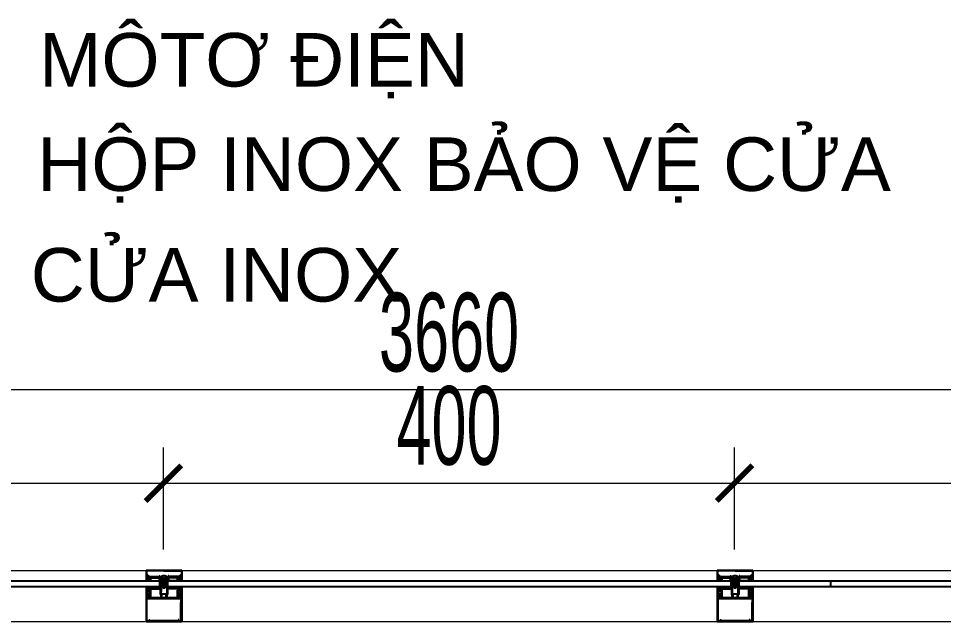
# Model space of a CAD drawing. Header units: millimetres. Extents: x 1336014 to 2939047, y -333549 to -60566.
# Drawn here: x 1482022 to 1482669, y -217145 to -216723 of the extents above; entities that cross this region are included whole.
import ezdxf

# ---------------------------------------------------------------- set-up
doc = ezdxf.new("R2010")
doc.units = ezdxf.units.MM
doc.header["$MEASUREMENT"] = 0
for name, color, linetype, lineweight in [('08.Dim', 156, 'Continuous', 15), ('DIM', 252, 'Continuous', 20), ('Door-Windows', 142, 'Continuous', 25), ('fur', 33, 'Continuous', 5)]:
    doc.layers.add(name, color=color, linetype=linetype, lineweight=lineweight)
doc.layers.add('Alu', color=6, linetype='Continuous')
doc.styles.add('KhungTen', font='')
doc.styles.add('TT5_Text Dim', font='hoatbif.shx', dxfattribs={"width": 0.6})
doc.styles.get('KhungTen').set_extended_font_data('.VnArialH')
doc.dimstyles.new('TT5_Dim 1-25', dxfattribs={"dimscale": 25, "dimtxt": 2.2, "dimasz": 1, "dimexe": 1, "dimexo": 0, "dimgap": 0.5, "dimtad": 1, "dimdec": 0, "dimzin": 0, "dimdsep": 46, "dimtxsty": 'TT5_Text Dim', "dimblk": 'ARCHTICK', "dimcen": 0, "dimdle": 1, "dimclrd": 256, "dimclre": 256, "dimclrt": 1, "dimadec": 0, "dimazin": 0, "dimtfac": 0.015, "dimtdec": 0, "dimtix": 1, "dimtmove": 2, "dimatfit": 3, "dimldrblk": 'DOT', "dimfxl": 1, "dimtolj": 1, "dimtzin": 0, "dimlwd": -1, "dimlwe": -1, "dimarcsym": 1})

# ---------------------------------------------------------------- blocks, each defined once
blk = doc.blocks.new('_ARCHTICK')
at = {"const_width": 0.15}
blk.add_lwpolyline([(-0.5, -0.5), (0.5, 0.5)], dxfattribs=at)
blk = doc.blocks.new('*D2436')
at = {"layer": '08.Dim', "ltscale": 200, "transparency": 16777216}
for p, q in [((1482523.08, -217094.99), (1482523.08, -217023.44)), ((1483088.08, -217094.99), (1483088.08, -217023.44)), ((1482498.08, -217048.44), (1483113.08, -217048.44))]:
    blk.add_line(p, q, dxfattribs=at)
at = {"layer": 'Defpoints', "color": 0, "ltscale": 200, "transparency": 16777216}
for p in [(1483088.08, -217048.44), (1482523.08, -217094.99, 0), (1483088.08, -217094.99, 0)]:
    blk.add_point(p, dxfattribs=at)
at = {"layer": '08.Dim', "ltscale": 200, "transparency": 16777216, "xscale": 25, "yscale": 25, "zscale": 25, "rotation": 180}
blk.add_blockref('_ARCHTICK', (1482523.08, -217048.44), dxfattribs=at)
at = {"layer": '08.Dim', "ltscale": 200, "transparency": 16777216, "xscale": 25, "yscale": 25, "zscale": 25}
blk.add_blockref('_ARCHTICK', (1483088.08, -217048.44), dxfattribs=at)
at = {"layer": '08.Dim', "color": 1, "ltscale": 200, "transparency": 16777216, "insert": (1482805.58, -217008.44), "char_height": 55, "attachment_point": 5, "style": 'TT5_Text Dim'}
blk.add_mtext('\\A1;565', dxfattribs=at)
blk = doc.blocks.new('_DOT')
blk.add_line((-0.5, 0), (-1, 0))
at = {"const_width": 0.5}
blk.add_lwpolyline([(-0.25, 0, 1), (0.25, 0, 1)], format="xyb", close=True, dxfattribs=at)
blk = doc.blocks.new('*D2437')
at = {"layer": '08.Dim', "ltscale": 200, "transparency": 16777216}
for p, q in [((1482123.08, -217094.99), (1482123.08, -217023.44)), ((1482523.08, -217094.99), (1482523.08, -217023.44)), ((1482098.08, -217048.44), (1482548.08, -217048.44))]:
    blk.add_line(p, q, dxfattribs=at)
at = {"layer": 'Defpoints', "color": 0, "ltscale": 200, "transparency": 16777216}
for p in [(1482523.08, -217048.44), (1482123.08, -217094.99, 0), (1482523.08, -217094.99, 0)]:
    blk.add_point(p, dxfattribs=at)
at = {"layer": '08.Dim', "ltscale": 200, "transparency": 16777216, "xscale": 25, "yscale": 25, "zscale": 25, "rotation": 180}
blk.add_blockref('_ARCHTICK', (1482123.08, -217048.44), dxfattribs=at)
at = {"layer": '08.Dim', "ltscale": 200, "transparency": 16777216, "xscale": 25, "yscale": 25, "zscale": 25}
blk.add_blockref('_ARCHTICK', (1482523.08, -217048.44), dxfattribs=at)
at = {"layer": '08.Dim', "color": 1, "ltscale": 200, "transparency": 16777216, "insert": (1482323.08, -217008.44), "char_height": 55, "attachment_point": 5, "style": 'TT5_Text Dim'}
blk.add_mtext('\\A1;400', dxfattribs=at)
blk = doc.blocks.new('*D2438')
at = {"layer": '08.Dim', "ltscale": 200, "transparency": 16777216}
for p, q in [((1481558.08, -217094.99), (1481558.08, -217023.44)), ((1482123.08, -217094.99), (1482123.08, -217023.44)), ((1481533.08, -217048.44), (1482148.08, -217048.44))]:
    blk.add_line(p, q, dxfattribs=at)
at = {"layer": 'Defpoints', "color": 0, "ltscale": 200, "transparency": 16777216}
for p in [(1482123.08, -217048.44), (1481558.08, -217094.99, 0), (1482123.08, -217094.99, 0)]:
    blk.add_point(p, dxfattribs=at)
at = {"layer": '08.Dim', "ltscale": 200, "transparency": 16777216, "xscale": 25, "yscale": 25, "zscale": 25, "rotation": 180}
blk.add_blockref('_ARCHTICK', (1481558.08, -217048.44), dxfattribs=at)
at = {"layer": '08.Dim', "ltscale": 200, "transparency": 16777216, "xscale": 25, "yscale": 25, "zscale": 25}
blk.add_blockref('_ARCHTICK', (1482123.08, -217048.44), dxfattribs=at)
at = {"layer": '08.Dim', "color": 1, "ltscale": 200, "transparency": 16777216, "insert": (1481840.58, -217008.44), "char_height": 55, "attachment_point": 5, "style": 'TT5_Text Dim'}
blk.add_mtext('\\A1;565', dxfattribs=at)
blk = doc.blocks.new('*D2447')
at = {"layer": '08.Dim', "ltscale": 200, "transparency": 16777216}
for p, q in [((1480493.08, -217108.67), (1480493.08, -216958.12)), ((1484153.11, -217108.67), (1484153.11, -216958.12)), ((1484178.11, -216983.12), (1480468.08, -216983.12))]:
    blk.add_line(p, q, dxfattribs=at)
at = {"layer": 'Defpoints', "color": 0, "ltscale": 200, "transparency": 16777216}
for p in [(1480493.08, -216983.12), (1480493.08, -217108.67), (1484153.11, -217108.67)]:
    blk.add_point(p, dxfattribs=at)
at = {"layer": '08.Dim', "ltscale": 200, "transparency": 16777216, "xscale": 25, "yscale": 25, "zscale": 25, "rotation": 180}
blk.add_blockref('_ARCHTICK', (1480493.08, -216983.12), dxfattribs=at)
at = {"layer": '08.Dim', "ltscale": 200, "transparency": 16777216, "xscale": 25, "yscale": 25, "zscale": 25}
blk.add_blockref('_ARCHTICK', (1484153.11, -216983.12), dxfattribs=at)
at = {"layer": '08.Dim', "color": 1, "ltscale": 200, "transparency": 16777216, "insert": (1482323.09, -216943.12), "char_height": 55, "attachment_point": 5, "style": 'TT5_Text Dim'}
blk.add_mtext('\\A1;3660', dxfattribs=at)
blk = doc.blocks.new('d2')
at = {"layer": 'Alu', "linetype": 'ByBlock'}
for p, q in [((0, 7.1), (0, 0.1)), ((0, 7.1), (1.95, 7.1)), ((0.08, 7.02), (1.34, 7.02)), ((0.08, 3.6), (0.08, 7.02)), ((0.89, 6.7), (0.89, 6.76)), ((0.89, 6.7), (1.09, 6.7)), ((1.13, 7.02), (1.25, 7.02)), ((1.21, 6.58), (1.21, 4.56)), ((1.25, 7.02), (1.35, 6.92)), ((1.34, 7.02), (1.34, 6.95)), ((1.37, 6.82), (1.61, 6.89)), ((1.37, 6.62), (1.45, 6.84)), ((1.37, 6.82), (1.37, 6.42)), ((1.37, 6.38), (1.37, 6.82)), ((1.37, 6.62), (1.45, 6.41)), ((1.37, 6.38), (1.61, 6.38)), ((1.41, 6.22), (1.77, 6.22)), ((1.41, 6.22), (1.41, 4.68)), ((1.42, 6.95), (1.42, 7.02)), ((1.75, 7.02), (1.42, 7.02)), ((1.42, 6.91), (1.77, 7.02)), ((1.45, 6.84), (1.6, 6.85)), ((1.45, 6.41), (1.6, 6.39)), ((1.61, 6.69), (1.49, 6.69)), ((1.61, 6.56), (1.49, 6.56)), ((1.6, 6.77), (1.6, 6.85)), ((1.6, 6.77), (1.77, 6.77)), ((1.6, 6.48), (1.6, 6.39)), ((1.6, 6.48), (1.77, 6.48)), ((1.61, 6.89), (1.61, 6.77)), ((1.61, 6.77), (1.61, 6.89)), ((1.61, 6.77), (1.69, 6.77)), ((1.61, 6.69), (1.74, 6.69)), ((1.61, 6.56), (1.74, 6.56)), ((1.61, 6.46), (1.69, 6.46)), ((1.61, 6.38), (1.61, 6.46)), ((1.61, 6.46), (1.61, 6.38)), ((1.75, 7.1), (1.75, 7.02)), ((1.75, 7.1), (1.77, 7.03)), ((1.77, 7.03), (2, 7.12)), ((1.77, 6.77), (1.77, 7.03)), ((1.77, 7.03), (1.77, 6.86)), ((1.77, 7.02), (1.77, 6.85)), ((1.77, 6.23), (1.77, 6.48)), ((1.77, 6.38), (1.77, 6.22)), ((1.77, 6.23), (1.89, 6.23)), ((1.89, 6.99), (2, 7.03)), ((1.89, 6.7), (1.89, 6.99)), ((1.89, 6.7), (2, 6.75)), ((1.89, 6.62), (2, 6.66)), ((1.89, 6.31), (1.89, 6.62)), ((1.89, 6.31), (2, 6.36)), ((1.89, 6.23), (2, 6.27)), ((2, 7.03), (2, 7.12)), ((2, 6.66), (2, 6.75)), ((2, 6.27), (2, 6.36)), ((2, 6.27), (2, 4.37)), ((3.2, 6.3), (3.2, 4.37)), ((3.21, 6.97), (3.21, 7.1)), ((3.21, 7.1), (10, 7.1)), ((3.21, 6.97), (3.21, 6.96)), ((3.21, 6.95), (3.21, 6.96)), ((3.21, 6.88), (3.21, 6.95)), ((3.21, 6.88), (3.21, 6.87)), ((3.21, 6.86), (3.21, 6.87)), ((3.21, 6.82), (3.21, 6.86)), ((3.21, 6.82), (3.21, 6.81)), ((3.21, 6.8), (3.21, 6.81)), ((3.21, 6.73), (3.21, 6.8)), ((3.21, 6.73), (3.21, 6.72)), ((3.21, 6.71), (3.21, 6.72)), ((3.21, 6.7), (3.21, 6.71)), ((3.21, 6.7), (3.21, 6.69)), ((3.21, 6.7), (3.21, 6.7)), ((3.21, 6.68), (3.21, 6.69)), ((3.21, 6.68), (3.21, 6.61)), ((3.21, 6.61), (3.21, 6.6)), ((3.21, 6.59), (3.21, 6.6)), ((3.21, 6.59), (3.21, 6.55)), ((3.21, 6.54), (3.21, 6.53)), ((3.21, 6.52), (3.21, 6.53)), ((3.21, 6.52), (3.21, 6.45)), ((3.21, 6.45), (3.21, 6.44)), ((3.21, 6.43), (3.21, 6.44)), ((3.21, 6.43), (3.21, 6.36)), ((3.21, 6.36), (3.21, 6.35)), ((3.21, 6.34), (3.21, 6.35)), ((3.21, 6.34), (3.21, 6.3)), ((3.45, 6.3), (3.21, 6.3)), ((3.3, 7), (3.3, 6.83)), ((3.36, 7), (3.3, 7)), ((3.3, 6.7), (3.3, 6.83)), ((3.3, 6.7), (3.3, 6.57)), ((3.3, 6.4), (3.3, 6.57)), ((3.36, 6.4), (3.3, 6.4)), ((3.36, 7), (3.36, 6.83)), ((3.36, 6.83), (3.36, 6.7)), ((3.36, 6.57), (3.36, 6.7)), ((3.36, 6.4), (3.36, 6.57)), ((3.45, 7.1), (3.45, 6.78)), ((3.45, 6.88), (3.45, 7.1)), ((3.45, 6.88), (3.45, 7.1)), ((3.45, 6.88), (3.45, 7.1)), ((3.56, 6.78), (3.45, 6.78)), ((3.56, 6.62), (3.45, 6.62)), ((3.45, 6.47), (3.45, 6.62)), ((3.45, 6.3), (3.45, 6.51)), ((3.45, 6.51), (3.45, 6.14)), ((3.45, 6.51), (3.45, 6.14)), ((3.45, 4.16), (3.45, 6.51)), ((3.45, 6.3), (3.45, 6.47)), ((3.59, 6.73), (3.49, 6.73)), ((3.59, 6.67), (3.49, 6.67)), ((3.64, 6.78), (3.56, 6.78)), ((3.64, 6.62), (3.56, 6.62)), ((3.61, 6.78), (3.58, 6.78)), ((3.61, 6.78), (3.58, 6.78)), ((3.61, 6.62), (3.58, 6.62)), ((3.61, 6.62), (3.58, 6.62)), ((3.7, 6.73), (3.59, 6.73)), ((3.7, 6.67), (3.59, 6.67)), ((3.61, 6.94), (3.61, 6.82)), ((3.61, 6.94), (3.81, 6.94)), ((3.61, 6.94), (3.61, 6.78)), ((3.61, 6.78), (3.61, 6.94)), ((3.61, 6.78), (3.61, 6.94)), ((3.61, 6.62), (3.61, 6.46)), ((3.61, 6.46), (3.61, 6.62)), ((3.61, 6.46), (3.61, 6.62)), ((3.61, 6.62), (3.61, 6.46)), ((3.61, 6.46), (3.61, 6.58)), ((3.61, 6.46), (3.61, 6.58)), ((3.61, 6.46), (3.81, 6.46)), ((3.61, 6.23), (3.61, 4.38)), ((3.64, 6.83), (3.67, 6.85)), ((3.64, 6.78), (3.64, 6.83)), ((3.64, 6.62), (3.64, 6.57)), ((3.64, 6.62), (3.64, 6.57)), ((3.64, 6.57), (3.67, 6.55)), ((3.72, 6.85), (3.67, 6.85)), ((3.72, 6.55), (3.67, 6.55)), ((3.71, 6.3), (3.67, 6.3)), ((3.67, 6.3), (3.76, 6.3)), ((3.77, 6.7), (3.72, 6.85)), ((3.77, 6.7), (3.72, 6.55)), ((3.81, 6.94), (3.81, 6.46)), ((3.85, 6.22), (5.37, 6.22)), ((3.97, 6.86), (3.97, 6.46)), ((4.05, 6.94), (4.29, 6.94)), ((4.05, 6.36), (5.05, 6.36)), ((4.29, 6.94), (4.29, 6.84)), ((4.38, 6.74), (4.58, 6.74)), ((4.45, 6.94), (4.57, 6.94)), ((4.69, 6.86), (4.45, 6.86)), ((4.57, 7.1), (4.57, 6.94)), ((4.57, 7.1), (4.57, 6.91)), ((4.57, 6.4), (4.57, 6.53)), ((4.69, 6.86), (4.61, 6.87)), ((4.69, 6.58), (4.61, 6.57)), ((5.01, 6.36), (4.61, 6.36)), ((4.93, 6.98), (4.69, 6.98)), ((4.69, 6.98), (4.69, 6.86)), ((4.69, 6.86), (4.69, 6.83)), ((4.69, 6.58), (4.69, 6.46)), ((4.93, 6.46), (4.69, 6.46)), ((4.93, 6.46), (4.93, 6.98)), ((5.05, 6.4), (5.05, 6.98)), ((5.05, 6.98), (5.37, 6.98)), ((5.18, 6.45), (5.13, 6.4)), ((5.24, 6.45), (5.18, 6.45)), ((5.37, 6.98), (5.37, 4.16)), ((5.37, 6.22), (5.37, 6.38)), ((5.53, 6.94), (6.29, 6.94)), ((5.53, 6.94), (5.53, 0.26)), ((9.84, 6.94), (6.29, 6.94)), ((9.68, 6.54), (9.68, 6.38)), ((9.84, 6.54), (9.68, 6.54)), ((9.68, 6.38), (9.84, 6.38)), ((9.84, 6.94), (9.84, 6.54)), ((9.84, 6.94), (9.84, 6.54)), ((9.84, 6.38), (9.84, 0.86)), ((10, 0.1), (10, 7.1)), ((1.05, 4.56), (1.05, 4.4)), ((1.05, 4.56), (1.21, 4.56)), ((1.33, 4.4), (1.05, 4.4)), ((1.14, 3.64), (1.06, 3.64)), ((1.14, 3.64), (1.06, 3.64)), ((1.14, 3.56), (1.14, 3.64)), ((1.22, 4.24), (1.38, 4.24)), ((1.38, 3.76), (1.38, 4.24)), ((1.38, 3.76), (1.38, 3.76)), ((1.38, 3.76), (1.38, 3.75)), ((1.52, 3.75), (1.38, 3.75)), ((1.45, 4.28), (1.45, 3.75)), ((1.45, 3.44), (1.53, 3.76)), ((1.46, 3.44), (1.54, 3.76)), ((1.77, 4.56), (1.53, 4.56)), ((1.67, 3.75), (1.55, 3.75)), ((1.59, 3.44), (1.67, 3.76)), ((1.61, 3.44), (1.69, 3.76)), ((1.81, 3.75), (1.69, 3.75)), ((1.74, 3.44), (1.81, 3.76)), ((1.75, 3.44), (1.83, 3.76)), ((1.77, 4.56), (1.77, 3.75)), ((1.77, 4.08), (1.77, 4.16)), ((1.77, 3.75), (1.77, 4.16)), ((1.77, 4.16), (5.37, 4.16)), ((1.77, 4.08), (2.01, 3.92)), ((1.96, 3.75), (1.84, 3.75)), ((1.88, 3.44), (1.96, 3.76)), ((1.9, 3.44), (1.97, 3.76)), ((2.1, 3.75), (1.98, 3.75)), ((3.2, 4.37), (2, 4.37)), ((2.01, 3.92), (2.05, 4.08)), ((2.02, 3.44), (2.1, 3.76)), ((2.04, 3.44), (2.12, 3.76)), ((2.05, 4.08), (2.69, 4.08)), ((2.24, 3.75), (2.12, 3.75)), ((2.17, 3.44), (2.25, 3.76)), ((2.18, 3.44), (2.26, 3.76)), ((2.25, 3.8), (2.28, 3.8)), ((2.39, 3.75), (2.27, 3.75)), ((2.28, 3.8), (2.3, 3.76)), ((2.37, 3.76), (2.3, 3.76)), ((2.3, 3.76), (2.37, 3.76)), ((2.31, 3.44), (2.39, 3.76)), ((2.33, 3.44), (2.41, 3.76)), ((2.39, 3.78), (2.37, 3.76)), ((2.4, 3.78), (2.41, 3.76)), ((2.41, 3.76), (2.53, 3.76)), ((2.55, 3.75), (2.41, 3.75)), ((2.47, 3.44), (2.55, 3.76)), ((2.49, 3.44), (2.57, 3.76)), ((2.55, 3.78), (2.53, 3.76)), ((2.56, 3.78), (2.57, 3.76)), ((2.57, 3.76), (2.69, 3.76)), ((2.71, 3.75), (2.57, 3.75)), ((2.63, 3.44), (2.71, 3.76)), ((2.65, 3.44), (2.73, 3.76)), ((2.69, 3.8), (2.69, 4.08)), ((2.71, 3.78), (2.69, 3.76)), ((2.72, 3.78), (2.73, 3.76)), ((2.73, 3.76), (2.85, 3.76)), ((2.87, 3.75), (2.73, 3.75)), ((2.79, 3.44), (2.87, 3.76)), ((2.81, 3.44), (2.89, 3.76)), ((2.87, 3.78), (2.85, 3.76)), ((2.88, 3.78), (2.89, 3.76)), ((2.89, 3.76), (3.01, 3.76)), ((3.03, 3.75), (2.89, 3.75)), ((2.95, 3.44), (3.03, 3.76)), ((2.97, 3.44), (3.04, 3.76)), ((3.03, 3.78), (3.01, 3.76)), ((3.04, 3.78), (3.05, 3.76)), ((3.05, 3.76), (3.17, 3.76)), ((3.19, 3.75), (3.05, 3.75)), ((3.19, 3.78), (3.17, 3.76)), ((3.19, 3.75), (3.21, 3.75)), ((3.2, 3.78), (3.21, 3.76)), ((3.21, 3.76), (3.45, 3.76)), ((3.21, 3.75), (3.3, 3.74)), ((3.21, 3.45), (3.21, 3.75)), ((3.45, 3.6), (3.29, 3.74)), ((3.45, 4.16), (3.61, 4.16)), ((3.45, 4.16), (4.09, 4.16)), ((3.45, 3.76), (3.45, 3.44)), ((3.67, 4.32), (4.69, 4.32)), ((4.09, 4.16), (4.09, 4.17)), ((4.09, 4.17), (4.32, 4.17)), ((4.32, 4.17), (4.63, 4.17)), ((4.57, 4), (5.37, 4)), ((4.57, 3.2), (4.57, 4)), ((5.37, 4), (5.37, 3.2)), ((0.08, 3.6), (0.08, 0.18)), ((1.05, 2.64), (1.05, 2.8)), ((1.33, 2.8), (1.05, 2.8)), ((1.05, 2.64), (1.21, 2.64)), ((1.06, 3.56), (1.14, 3.56)), ((1.14, 3.56), (1.06, 3.56)), ((1.21, 0.62), (1.21, 2.64)), ((1.38, 2.96), (1.22, 2.96)), ((1.44, 3.45), (1.38, 3.45)), ((1.38, 3.44), (1.38, 3.45)), ((1.38, 2.96), (1.38, 3.44)), ((1.38, 2.96), (1.38, 3.44)), ((1.38, 3.04), (1.38, 3.44)), ((1.38, 2.96), (1.38, 3.04)), ((1.41, 0.98), (1.41, 2.52)), ((1.45, 2.92), (1.45, 3.42)), ((1.46, 3.44), (1.46, 3.43)), ((1.59, 3.45), (1.47, 3.45)), ((1.77, 2.64), (1.53, 2.64)), ((1.73, 3.45), (1.61, 3.45)), ((1.61, 3.44), (1.61, 3.43)), ((1.88, 3.45), (1.75, 3.45)), ((1.75, 3.44), (1.75, 3.43)), ((1.77, 3.04), (1.77, 3.45)), ((1.77, 2.64), (1.77, 3.45)), ((1.77, 3.12), (2.01, 3.28)), ((1.77, 3.12), (1.77, 3.04)), ((5.37, 3.04), (1.77, 3.04)), ((1.9, 3.44), (1.89, 3.43)), ((2.02, 3.45), (1.9, 3.45)), ((3.2, 2.83), (2, 2.83)), ((2, 0.93), (2, 2.83)), ((2.05, 3.12), (2.01, 3.28)), ((2.16, 3.45), (2.04, 3.45)), ((2.04, 3.44), (2.04, 3.43)), ((2.69, 3.12), (2.05, 3.12)), ((2.18, 3.44), (2.18, 3.43)), ((2.31, 3.45), (2.19, 3.45)), ((2.25, 3.41), (2.27, 3.44)), ((2.27, 3.44), (2.29, 3.44)), ((2.31, 3.41), (2.29, 3.44)), ((2.31, 3.44), (2.31, 3.44)), ((2.32, 3.41), (2.33, 3.44)), ((2.47, 3.45), (2.33, 3.45)), ((2.33, 3.44), (2.45, 3.44)), ((2.33, 3.44), (2.33, 3.43)), ((2.47, 3.41), (2.45, 3.44)), ((2.48, 3.41), (2.49, 3.44)), ((2.63, 3.45), (2.49, 3.45)), ((2.49, 3.44), (2.49, 3.43)), ((2.49, 3.44), (2.61, 3.44)), ((2.63, 3.41), (2.61, 3.44)), ((2.64, 3.41), (2.65, 3.44)), ((2.79, 3.45), (2.65, 3.45)), ((2.65, 3.44), (2.65, 3.43)), ((2.65, 3.44), (2.77, 3.44)), ((2.69, 3.41), (2.69, 3.12)), ((2.79, 3.41), (2.77, 3.44)), ((2.8, 3.41), (2.81, 3.44)), ((2.95, 3.45), (2.81, 3.45)), ((2.81, 3.44), (2.81, 3.43)), ((2.81, 3.44), (2.93, 3.44)), ((2.95, 3.41), (2.93, 3.44)), ((2.97, 3.44), (2.96, 3.43)), ((2.96, 3.41), (2.97, 3.44)), ((3.11, 3.45), (2.97, 3.45)), ((2.97, 3.44), (3.09, 3.44)), ((3.11, 3.41), (3.09, 3.44)), ((3.11, 3.44), (3.15, 3.6)), ((3.12, 3.41), (3.13, 3.44)), ((3.13, 3.44), (3.17, 3.6)), ((3.21, 3.45), (3.13, 3.45)), ((3.13, 3.44), (3.13, 3.43)), ((3.13, 3.44), (3.25, 3.44)), ((3.15, 3.6), (3.16, 3.61)), ((3.16, 3.61), (3.17, 3.6)), ((3.2, 0.9), (3.2, 2.83)), ((3.21, 3.45), (3.3, 3.47)), ((3.27, 3.41), (3.25, 3.44)), ((3.28, 3.41), (3.29, 3.44)), ((3.29, 3.46), (3.45, 3.6)), ((3.29, 3.44), (3.45, 3.44)), ((3.45, 3.04), (3.61, 3.04)), ((3.45, 3.04), (4.09, 3.04)), ((3.45, 3.04), (3.45, 0.68)), ((3.61, 0.96), (3.61, 2.81)), ((3.67, 2.88), (4.69, 2.88)), ((4.09, 3.04), (4.09, 3.02)), ((4.09, 3.02), (4.32, 3.02)), ((4.32, 3.02), (4.63, 3.02)), ((5.37, 3.2), (4.57, 3.2)), ((5.37, 3.04), (5.37, 0.22)), ((0, 0.1), (1.95, 0.1)), ((0.08, 0.18), (1.34, 0.18)), ((0.89, 0.5), (0.89, 0.43)), ((0.89, 0.5), (1.09, 0.5)), ((1.25, 0.18), (1.35, 0.27)), ((1.34, 0.18), (1.34, 0.25)), ((1.37, 0.82), (1.61, 0.82)), ((1.37, 0.82), (1.37, 0.38)), ((1.37, 0.58), (1.45, 0.79)), ((1.37, 0.38), (1.37, 0.78)), ((1.37, 0.58), (1.45, 0.37)), ((1.37, 0.38), (1.61, 0.3)), ((1.41, 0.98), (1.77, 0.98)), ((1.42, 0.28), (1.77, 0.18)), ((1.42, 0.25), (1.42, 0.18)), ((1.75, 0.18), (1.42, 0.18)), ((1.45, 0.79), (1.6, 0.81)), ((1.45, 0.37), (1.6, 0.35)), ((1.61, 0.65), (1.49, 0.65)), ((1.61, 0.51), (1.49, 0.51)), ((1.6, 0.73), (1.6, 0.81)), ((1.6, 0.73), (1.77, 0.73)), ((1.6, 0.43), (1.6, 0.35)), ((1.6, 0.43), (1.77, 0.43)), ((1.61, 0.74), (1.61, 0.82)), ((1.61, 0.82), (1.61, 0.74)), ((1.61, 0.74), (1.69, 0.74)), ((1.61, 0.65), (1.74, 0.65)), ((1.61, 0.51), (1.74, 0.51)), ((1.61, 0.42), (1.61, 0.3)), ((1.61, 0.3), (1.61, 0.42)), ((1.61, 0.42), (1.69, 0.42)), ((1.75, 0.1), (1.75, 0.18)), ((1.75, 0.1), (1.77, 0.17)), ((1.77, 0.82), (1.77, 0.98)), ((1.77, 0.98), (1.89, 0.98)), ((1.77, 0.98), (1.77, 0.73)), ((1.77, 0.6), (1.77, 0.56)), ((1.77, 0.43), (1.77, 0.18)), ((1.77, 0.18), (1.77, 0.34)), ((1.77, 0.17), (2, 0.08)), ((1.89, 0.98), (2, 0.93)), ((1.89, 0.89), (2, 0.85)), ((1.89, 0.89), (1.89, 0.59)), ((1.89, 0.59), (2, 0.55)), ((1.89, 0.5), (1.89, 0.21)), ((1.89, 0.5), (2, 0.46)), ((1.89, 0.21), (2, 0.17)), ((2, 0.85), (2, 0.93)), ((2, 0.46), (2, 0.55)), ((2, 0.08), (2, 0.17)), ((3.45, 0.9), (3.2, 0.9)), ((3.2, 0.85), (3.2, 0.9)), ((3.2, 0.85), (3.21, 0.84)), ((3.2, 0.83), (3.21, 0.84)), ((3.2, 0.77), (3.2, 0.83)), ((3.2, 0.77), (3.21, 0.76)), ((3.2, 0.75), (3.21, 0.76)), ((3.2, 0.68), (3.2, 0.75)), ((3.2, 0.68), (3.21, 0.67)), ((3.2, 0.66), (3.21, 0.67)), ((3.2, 0.61), (3.2, 0.66)), ((3.2, 0.61), (3.21, 0.6)), ((3.2, 0.59), (3.21, 0.6)), ((3.2, 0.53), (3.2, 0.59)), ((3.2, 0.53), (3.21, 0.52)), ((3.2, 0.51), (3.21, 0.52)), ((3.2, 0.5), (3.2, 0.51)), ((3.2, 0.5), (3.2, 0.49)), ((3.2, 0.49), (3.21, 0.48)), ((3.2, 0.47), (3.21, 0.48)), ((3.2, 0.47), (3.2, 0.4)), ((3.2, 0.4), (3.21, 0.39)), ((3.2, 0.38), (3.21, 0.39)), ((3.2, 0.38), (3.2, 0.34)), ((3.2, 0.33), (3.21, 0.33)), ((3.2, 0.32), (3.21, 0.33)), ((3.2, 0.32), (3.2, 0.25)), ((3.2, 0.25), (3.21, 0.24)), ((3.2, 0.23), (3.21, 0.24)), ((3.2, 0.23), (3.2, 0.1)), ((3.2, 0.1), (10, 0.1)), ((3.35, 0.8), (3.3, 0.8)), ((3.3, 0.8), (3.3, 0.63)), ((3.3, 0.5), (3.3, 0.63)), ((3.3, 0.5), (3.3, 0.37)), ((3.3, 0.19), (3.3, 0.37)), ((3.35, 0.19), (3.3, 0.19)), ((3.35, 0.8), (3.35, 0.63)), ((3.35, 0.63), (3.35, 0.5)), ((3.35, 0.37), (3.35, 0.5)), ((3.35, 0.19), (3.35, 0.37)), ((3.45, 0.68), (3.45, 1.06)), ((3.45, 0.9), (3.45, 0.73)), ((3.45, 0.9), (3.45, 0.68)), ((3.45, 0.73), (3.45, 0.58)), ((3.55, 0.58), (3.45, 0.58)), ((3.45, 0.27), (3.45, 0.42)), ((3.55, 0.42), (3.45, 0.42)), ((3.45, 0.31), (3.45, 0.1)), ((3.45, 0.31), (3.45, 0.1)), ((3.45, 0.1), (3.45, 0.27)), ((3.58, 0.53), (3.48, 0.53)), ((3.58, 0.47), (3.48, 0.47)), ((3.63, 0.58), (3.55, 0.58)), ((3.63, 0.42), (3.55, 0.42)), ((3.61, 0.58), (3.58, 0.58)), ((3.69, 0.53), (3.58, 0.53)), ((3.69, 0.47), (3.58, 0.47)), ((3.61, 0.42), (3.58, 0.42)), ((3.61, 0.74), (3.81, 0.74)), ((3.61, 0.74), (3.61, 0.62)), ((3.61, 0.58), (3.61, 0.74)), ((3.61, 0.74), (3.61, 0.58)), ((3.61, 0.26), (3.61, 0.42)), ((3.61, 0.42), (3.61, 0.26)), ((3.61, 0.26), (3.61, 0.38)), ((3.61, 0.26), (3.81, 0.26)), ((3.63, 0.62), (3.66, 0.65)), ((3.63, 0.58), (3.63, 0.62)), ((3.63, 0.58), (3.63, 0.62)), ((3.63, 0.42), (3.63, 0.37)), ((3.63, 0.37), (3.66, 0.35)), ((3.71, 0.65), (3.66, 0.65)), ((3.71, 0.35), (3.66, 0.35)), ((3.71, 0.9), (3.67, 0.9)), ((3.67, 0.9), (3.76, 0.9)), ((3.77, 0.5), (3.71, 0.65)), ((3.77, 0.5), (3.71, 0.35)), ((3.81, 0.26), (3.81, 0.74)), ((3.85, 0.98), (5.37, 0.98)), ((3.97, 0.34), (3.97, 0.74)), ((4.05, 0.84), (5.05, 0.84)), ((4.05, 0.26), (4.29, 0.26)), ((4.29, 0.26), (4.29, 0.36)), ((4.38, 0.46), (4.58, 0.46)), ((4.69, 0.34), (4.45, 0.34)), ((4.45, 0.26), (4.57, 0.26)), ((4.57, 0.79), (4.57, 0.66)), ((4.57, 0.1), (4.57, 0.29)), ((4.57, 0.1), (4.57, 0.26)), ((5.01, 0.83), (4.61, 0.83)), ((4.69, 0.62), (4.61, 0.62)), ((4.69, 0.33), (4.61, 0.33)), ((4.93, 0.74), (4.69, 0.74)), ((4.69, 0.62), (4.69, 0.74)), ((4.69, 0.22), (4.69, 0.33)), ((4.93, 0.22), (4.69, 0.22)), ((4.93, 0.74), (4.93, 0.22)), ((5.05, 0.79), (5.05, 0.22)), ((5.37, 0.22), (5.05, 0.22)), ((5.18, 0.74), (5.13, 0.8)), ((5.24, 0.74), (5.18, 0.74)), ((5.37, 0.98), (5.37, 0.82)), ((6.29, 0.26), (5.53, 0.26)), ((9.84, 0.26), (6.29, 0.26)), ((9.68, 0.86), (9.84, 0.86)), ((9.68, 0.7), (9.68, 0.86)), ((9.84, 0.7), (9.68, 0.7)), ((9.84, 0.7), (9.84, 0.26))]:
    blk.add_line(p, q, dxfattribs=at)
for centre, radius, start, end in [((1.22, 6.7), 0.326, 104.3896, 169.8341), ((1.09, 6.58), 0.12, 0, 90), ((1.4, 7), 0.0959, 240.6686, 290.5465), ((1.53, 6.63), 0.0696, 121.7737, 187.3927), ((1.53, 6.61), 0.0696, 172.6073, 238.2263), ((1.69, 6.85), 0.08, 270, 0), ((1.69, 6.38), 0.08, 0, 90), ((1.71, 6.63), 0.0696, 352.6073, 58.2263), ((1.71, 6.61), 0.0696, 301.7737, 7.3927), ((3.59, 6.92), 0.139, 193.1395, 267.1518), ((3.59, 6.92), 0.139, 193.1395, 267.1518), ((3.48, 6.7), 0.0302, 91.9683, 181.9878), ((3.48, 6.7), 0.0302, 178.0122, 268.0317), ((3.59, 6.48), 0.139, 92.8482, 166.8605), ((3.59, 6.48), 0.139, 92.8482, 166.8605), ((3.69, 6.23), 0.0742, 104.4445, 173.7256), ((3.7, 6.7), 0.0302, 358.0122, 88.0317), ((3.7, 6.7), 0.0302, 271.9683, 1.9878), ((3.75, 6.23), 0.0692, 12.7293, 83.9963), ((3.85, 6.26), 0.04, 199.8838, 270), ((4.05, 6.86), 0.08, 90, 180), ((4.07, 6.45), 0.0927, 174.4974, 262.3772), ((4.4, 6.84), 0.102, 182.1661, 262.913), ((4.45, 6.9), 0.04, 90, 180), ((4.45, 6.9), 0.04, 180, 270), ((4.61, 6.91), 0.04, 180, 270), ((4.61, 6.53), 0.04, 90, 180), ((4.62, 6.4), 0.0426, 181.4498, 266.4981), ((4.55, 6.89), 0.156, 279.2886, 337.1798), ((5.01, 6.4), 0.0426, 273.5023, 358.55), ((5.03, 6.49), 0.13, 280.1768, 318.1773), ((5.24, 6.31), 0.149, 29.1373, 92.3294), ((2.42, 3.6), 1.36, 151.9275, 178.3146), ((1.33, 4.28), 0.12, 0, 90), ((1.46, 4.24), 0.076, 94.9337, 175.5785), ((1.53, 4.68), 0.12, 180, 270), ((2.39, 3.78), 0.008, 26.5651, 153.4349), ((2.55, 3.78), 0.008, 26.5651, 153.4349), ((2.71, 3.78), 0.008, 26.5651, 153.4349), ((2.87, 3.78), 0.008, 26.5651, 153.4349), ((3.03, 3.78), 0.008, 26.5651, 153.4349), ((3.19, 3.78), 0.008, 26.5651, 153.4349), ((3.69, 4.39), 0.0742, 186.2744, 255.5555), ((4.59, 3.96), 0.215, 69.3371, 79.5795), ((4.69, 4.24), 0.08, 248.2118, 90), ((2.42, 3.6), 1.36, 181.6854, 208.0725), ((1.33, 2.92), 0.12, 270, 0), ((1.45, 2.97), 0.0742, 184.1999, 268.8507), ((1.53, 2.52), 0.12, 90, 180), ((2.31, 3.41), 0.008, 206.5651, 333.4349), ((2.47, 3.41), 0.008, 206.5651, 333.4349), ((2.63, 3.41), 0.008, 206.5651, 333.4349), ((2.79, 3.41), 0.008, 206.5651, 333.4349), ((2.95, 3.41), 0.008, 206.5651, 333.4349), ((3.11, 3.41), 0.008, 206.5651, 333.4349), ((3.27, 3.41), 0.008, 206.5651, 333.4349), ((3.69, 2.8), 0.0742, 104.4445, 173.7256), ((4.59, 3.23), 0.215, 280.4205, 290.6629), ((4.69, 2.96), 0.08, 270, 111.7882), ((1.22, 0.49), 0.326, 190.1659, 255.6104), ((1.09, 0.62), 0.12, 270, 0), ((1.4, 0.19), 0.0959, 69.4535, 119.3314), ((1.53, 0.59), 0.0696, 121.7737, 187.3927), ((1.53, 0.57), 0.0696, 172.6073, 238.2263), ((1.69, 0.82), 0.08, 270, 0), ((1.69, 0.34), 0.08, 0, 90), ((1.71, 0.59), 0.0696, 352.6073, 58.2263), ((1.71, 0.57), 0.0696, 301.7737, 7.3927), ((3.59, 0.72), 0.139, 193.1395, 267.1518), ((3.48, 0.5), 0.0302, 91.9683, 181.9878), ((3.48, 0.5), 0.0302, 178.0122, 268.0317), ((3.59, 0.28), 0.139, 92.8482, 166.8605), ((3.69, 0.97), 0.0742, 186.2744, 255.5555), ((3.69, 0.5), 0.0302, 358.0122, 88.0317), ((3.69, 0.5), 0.0302, 271.9683, 1.9878), ((3.75, 0.97), 0.0692, 276.0037, 347.2707), ((3.85, 0.94), 0.04, 90, 160.1162), ((4.07, 0.75), 0.0927, 97.6228, 185.5026), ((4.05, 0.34), 0.08, 180, 270), ((4.4, 0.35), 0.102, 97.087, 177.8339), ((4.45, 0.3), 0.04, 90, 180), ((4.45, 0.3), 0.04, 180, 270), ((4.61, 0.79), 0.04, 90, 180), ((4.61, 0.66), 0.04, 180, 270), ((4.61, 0.29), 0.04, 90, 180), ((4.56, 0.32), 0.136, 6.436, 82.8356), ((5.01, 0.79), 0.04, 0, 90), ((5.03, 0.71), 0.13, 41.8227, 79.8232), ((5.24, 0.89), 0.149, 267.6706, 330.8627)]:
    blk.add_arc(centre, radius, start, end, dxfattribs=at)
blk.add_ellipse((1.38, 0.15), major_axis=(0.0508, -0.0508), ratio=0.416555, start_param=1.1761, end_param=4.317693, dxfattribs=at)
for points, knots in [([(1.53, 3.76), (1.53, 3.77), (1.53, 3.77), (1.53, 3.78), (1.54, 3.78), (1.54, 3.78), (1.54, 3.78), (1.55, 3.77), (1.55, 3.76), (1.55, 3.75)], [0, 0, 0, 0, 0.177097, 0.2757717, 0.3201487, 0.3584963, 0.3951515, 0.5596801, 0.6271819, 0.6271819, 0.6271819, 0.6271819]), ([(1.54, 3.76), (1.54, 3.77), (1.54, 3.77), (1.55, 3.76), (1.55, 3.76), (1.55, 3.75)], [0, 0, 0, 0, 0.0693006, 0.1042879, 0.1478462, 0.1478462, 0.1478462, 0.1478462]), ([(1.67, 3.76), (1.67, 3.77), (1.67, 3.77), (1.68, 3.78), (1.68, 3.78), (1.68, 3.78), (1.69, 3.78), (1.69, 3.77), (1.69, 3.76), (1.69, 3.75)], [0, 0, 0, 0, 0.177097, 0.2757717, 0.3201487, 0.3584963, 0.3951515, 0.5596801, 0.6271819, 0.6271819, 0.6271819, 0.6271819]), ([(1.69, 3.76), (1.69, 3.77), (1.69, 3.77), (1.69, 3.76), (1.69, 3.76), (1.69, 3.75)], [0, 0, 0, 0, 0.0693006, 0.1042879, 0.1478462, 0.1478462, 0.1478462, 0.1478462]), ([(1.81, 3.76), (1.82, 3.77), (1.82, 3.77), (1.82, 3.78), (1.82, 3.78), (1.83, 3.78), (1.83, 3.78), (1.83, 3.77), (1.84, 3.76), (1.84, 3.75)], [0, 0, 0, 0, 0.177097, 0.2757717, 0.3201487, 0.3584963, 0.3951515, 0.5596801, 0.6271819, 0.6271819, 0.6271819, 0.6271819]), ([(1.83, 3.76), (1.83, 3.77), (1.83, 3.77), (1.83, 3.76), (1.83, 3.76), (1.84, 3.75)], [0, 0, 0, 0, 0.0693006, 0.1042879, 0.1478462, 0.1478462, 0.1478462, 0.1478462]), ([(1.96, 3.76), (1.96, 3.77), (1.96, 3.77), (1.96, 3.78), (1.97, 3.78), (1.97, 3.78), (1.97, 3.78), (1.98, 3.77), (1.98, 3.76), (1.98, 3.75)], [0, 0, 0, 0, 0.177097, 0.2757717, 0.3201487, 0.3584963, 0.3951515, 0.5596801, 0.6271819, 0.6271819, 0.6271819, 0.6271819]), ([(1.97, 3.76), (1.97, 3.77), (1.97, 3.77), (1.98, 3.76), (1.98, 3.76), (1.98, 3.75)], [0, 0, 0, 0, 0.0693006, 0.1042879, 0.1478462, 0.1478462, 0.1478462, 0.1478462]), ([(2.1, 3.76), (2.1, 3.77), (2.11, 3.77), (2.11, 3.78), (2.11, 3.78), (2.12, 3.78), (2.12, 3.78), (2.12, 3.77), (2.12, 3.76), (2.12, 3.75)], [0, 0, 0, 0, 0.177097, 0.2757717, 0.3201487, 0.3584963, 0.3951515, 0.5596801, 0.6271819, 0.6271819, 0.6271819, 0.6271819]), ([(2.12, 3.76), (2.12, 3.77), (2.12, 3.77), (2.12, 3.76), (2.12, 3.76), (2.12, 3.75)], [0, 0, 0, 0, 0.0693006, 0.1042879, 0.1478462, 0.1478462, 0.1478462, 0.1478462]), ([(2.25, 3.76), (2.25, 3.77), (2.25, 3.77), (2.25, 3.78), (2.26, 3.78), (2.26, 3.78), (2.26, 3.78), (2.27, 3.77), (2.27, 3.76), (2.27, 3.75)], [0, 0, 0, 0, 0.177097, 0.2757717, 0.3201487, 0.3584963, 0.3951515, 0.5596801, 0.6271819, 0.6271819, 0.6271819, 0.6271819]), ([(2.26, 3.76), (2.26, 3.77), (2.26, 3.77), (2.27, 3.76), (2.27, 3.76), (2.27, 3.75)], [0, 0, 0, 0, 0.0693006, 0.1042879, 0.1478462, 0.1478462, 0.1478462, 0.1478462]), ([(2.39, 3.76), (2.39, 3.77), (2.39, 3.77), (2.4, 3.78), (2.4, 3.78), (2.4, 3.78), (2.41, 3.78), (2.41, 3.77), (2.41, 3.76), (2.41, 3.75)], [0, 0, 0, 0, 0.177097, 0.2757717, 0.3201487, 0.3584963, 0.3951515, 0.5596801, 0.6271819, 0.6271819, 0.6271819, 0.6271819]), ([(2.41, 3.76), (2.41, 3.77), (2.41, 3.77), (2.41, 3.76), (2.41, 3.76), (2.41, 3.75)], [0, 0, 0, 0, 0.0693006, 0.1042879, 0.1478462, 0.1478462, 0.1478462, 0.1478462]), ([(2.55, 3.76), (2.55, 3.77), (2.55, 3.77), (2.56, 3.78), (2.56, 3.78), (2.56, 3.78), (2.57, 3.78), (2.57, 3.77), (2.57, 3.76), (2.57, 3.75)], [0, 0, 0, 0, 0.177097, 0.2757717, 0.3201487, 0.3584963, 0.3951515, 0.5596801, 0.6271819, 0.6271819, 0.6271819, 0.6271819]), ([(2.57, 3.76), (2.57, 3.77), (2.57, 3.77), (2.57, 3.76), (2.57, 3.76), (2.57, 3.75)], [0, 0, 0, 0, 0.0693006, 0.1042879, 0.1478462, 0.1478462, 0.1478462, 0.1478462]), ([(2.71, 3.76), (2.71, 3.77), (2.71, 3.77), (2.72, 3.78), (2.72, 3.78), (2.72, 3.78), (2.73, 3.78), (2.73, 3.77), (2.73, 3.76), (2.73, 3.75)], [0, 0, 0, 0, 0.177097, 0.2757717, 0.3201487, 0.3584963, 0.3951515, 0.5596801, 0.6271819, 0.6271819, 0.6271819, 0.6271819]), ([(2.73, 3.76), (2.73, 3.77), (2.73, 3.77), (2.73, 3.76), (2.73, 3.76), (2.73, 3.75)], [0, 0, 0, 0, 0.0693006, 0.1042879, 0.1478462, 0.1478462, 0.1478462, 0.1478462]), ([(2.87, 3.76), (2.87, 3.77), (2.87, 3.77), (2.88, 3.78), (2.88, 3.78), (2.88, 3.78), (2.89, 3.78), (2.89, 3.77), (2.89, 3.76), (2.89, 3.75)], [0, 0, 0, 0, 0.177097, 0.2757717, 0.3201487, 0.3584963, 0.3951515, 0.5596801, 0.6271819, 0.6271819, 0.6271819, 0.6271819]), ([(2.89, 3.76), (2.89, 3.77), (2.89, 3.77), (2.89, 3.76), (2.89, 3.76), (2.89, 3.75)], [0, 0, 0, 0, 0.0693006, 0.1042879, 0.1478462, 0.1478462, 0.1478462, 0.1478462]), ([(3.03, 3.76), (3.03, 3.77), (3.03, 3.77), (3.04, 3.78), (3.04, 3.78), (3.04, 3.78), (3.05, 3.78), (3.05, 3.77), (3.05, 3.76), (3.05, 3.75)], [0, 0, 0, 0, 0.177097, 0.2757717, 0.3201487, 0.3584963, 0.3951515, 0.5596801, 0.6271819, 0.6271819, 0.6271819, 0.6271819]), ([(3.04, 3.76), (3.05, 3.77), (3.05, 3.77), (3.05, 3.76), (3.05, 3.76), (3.05, 3.75)], [0, 0, 0, 0, 0.0693006, 0.1042879, 0.1478462, 0.1478462, 0.1478462, 0.1478462]), ([(1.45, 3.44), (1.45, 3.44), (1.45, 3.44), (1.45, 3.44), (1.44, 3.45)], [0.00728632, 0.00728632, 0.00728632, 0.00728632, 0.01802847, 0.0328157, 0.0328157, 0.0328157, 0.0328157]), ([(1.44, 3.45), (1.44, 3.44), (1.44, 3.43), (1.45, 3.42), (1.45, 3.42), (1.46, 3.43), (1.46, 3.43), (1.46, 3.43)], [0.0010686, 0.0010686, 0.0010686, 0.0010686, 0.1495234, 0.2566596, 0.3129407, 0.3831615, 0.4852856, 0.4852856, 0.4852856, 0.4852856]), ([(1.44, 3.44), (1.44, 3.44), (1.44, 3.43), (1.45, 3.42), (1.45, 3.42), (1.46, 3.43), (1.46, 3.43), (1.46, 3.43)], [0.0010686, 0.0010686, 0.0010686, 0.0010686, 0.1495234, 0.2566596, 0.3129407, 0.3831615, 0.4852856, 0.4852856, 0.4852856, 0.4852856]), ([(1.59, 3.44), (1.59, 3.44), (1.59, 3.44), (1.59, 3.44), (1.59, 3.45)], [0.00728632, 0.00728632, 0.00728632, 0.00728632, 0.01802847, 0.0328157, 0.0328157, 0.0328157, 0.0328157]), ([(1.59, 3.45), (1.59, 3.44), (1.59, 3.43), (1.59, 3.42), (1.6, 3.42), (1.6, 3.43), (1.6, 3.43), (1.61, 3.43)], [0.0010686, 0.0010686, 0.0010686, 0.0010686, 0.1495234, 0.2566596, 0.3129407, 0.3831615, 0.4852856, 0.4852856, 0.4852856, 0.4852856]), ([(1.59, 3.44), (1.59, 3.44), (1.59, 3.43), (1.59, 3.42), (1.6, 3.42), (1.6, 3.43), (1.6, 3.43), (1.61, 3.43)], [0.0010686, 0.0010686, 0.0010686, 0.0010686, 0.1495234, 0.2566596, 0.3129407, 0.3831615, 0.4852856, 0.4852856, 0.4852856, 0.4852856]), ([(1.74, 3.44), (1.74, 3.44), (1.74, 3.44), (1.73, 3.44), (1.73, 3.45)], [0.00728632, 0.00728632, 0.00728632, 0.00728632, 0.01802847, 0.0328157, 0.0328157, 0.0328157, 0.0328157]), ([(1.73, 3.45), (1.73, 3.44), (1.73, 3.43), (1.74, 3.42), (1.74, 3.42), (1.75, 3.43), (1.75, 3.43), (1.75, 3.43)], [0.0010686, 0.0010686, 0.0010686, 0.0010686, 0.1495234, 0.2566596, 0.3129407, 0.3831615, 0.4852856, 0.4852856, 0.4852856, 0.4852856]), ([(1.73, 3.44), (1.73, 3.44), (1.73, 3.43), (1.74, 3.42), (1.74, 3.42), (1.75, 3.43), (1.75, 3.43), (1.75, 3.43)], [0.0010686, 0.0010686, 0.0010686, 0.0010686, 0.1495234, 0.2566596, 0.3129407, 0.3831615, 0.4852856, 0.4852856, 0.4852856, 0.4852856]), ([(1.88, 3.45), (1.88, 3.44), (1.88, 3.43), (1.88, 3.42), (1.89, 3.42), (1.89, 3.43), (1.89, 3.43), (1.89, 3.43)], [0.0010686, 0.0010686, 0.0010686, 0.0010686, 0.1495234, 0.2566596, 0.3129407, 0.3831615, 0.4852856, 0.4852856, 0.4852856, 0.4852856]), ([(1.88, 3.44), (1.88, 3.44), (1.88, 3.44), (1.88, 3.44), (1.88, 3.45)], [0.00728632, 0.00728632, 0.00728632, 0.00728632, 0.01802847, 0.0328157, 0.0328157, 0.0328157, 0.0328157]), ([(1.88, 3.44), (1.88, 3.44), (1.88, 3.43), (1.88, 3.42), (1.89, 3.42), (1.89, 3.43), (1.89, 3.43), (1.89, 3.43)], [0.0010686, 0.0010686, 0.0010686, 0.0010686, 0.1495234, 0.2566596, 0.3129407, 0.3831615, 0.4852856, 0.4852856, 0.4852856, 0.4852856]), ([(2.02, 3.44), (2.02, 3.44), (2.02, 3.44), (2.02, 3.44), (2.02, 3.45)], [0.00728632, 0.00728632, 0.00728632, 0.00728632, 0.01802847, 0.0328157, 0.0328157, 0.0328157, 0.0328157]), ([(2.02, 3.45), (2.02, 3.44), (2.02, 3.43), (2.02, 3.42), (2.03, 3.42), (2.03, 3.43), (2.04, 3.43), (2.04, 3.43)], [0.0010686, 0.0010686, 0.0010686, 0.0010686, 0.1495234, 0.2566596, 0.3129407, 0.3831615, 0.4852856, 0.4852856, 0.4852856, 0.4852856]), ([(2.02, 3.44), (2.02, 3.44), (2.02, 3.43), (2.02, 3.42), (2.03, 3.42), (2.03, 3.43), (2.04, 3.43), (2.04, 3.43)], [0.0010686, 0.0010686, 0.0010686, 0.0010686, 0.1495234, 0.2566596, 0.3129407, 0.3831615, 0.4852856, 0.4852856, 0.4852856, 0.4852856]), ([(2.16, 3.45), (2.16, 3.44), (2.16, 3.43), (2.17, 3.42), (2.17, 3.42), (2.18, 3.43), (2.18, 3.43), (2.18, 3.43)], [0.0010686, 0.0010686, 0.0010686, 0.0010686, 0.1495234, 0.2566596, 0.3129407, 0.3831615, 0.4852856, 0.4852856, 0.4852856, 0.4852856]), ([(2.16, 3.45), (2.16, 3.44), (2.16, 3.43), (2.17, 3.42), (2.17, 3.42), (2.18, 3.43), (2.18, 3.43), (2.18, 3.43)], [0.0010686, 0.0010686, 0.0010686, 0.0010686, 0.1495234, 0.2566596, 0.3129407, 0.3831615, 0.4852856, 0.4852856, 0.4852856, 0.4852856]), ([(2.17, 3.44), (2.17, 3.44), (2.17, 3.44), (2.17, 3.44), (2.16, 3.45)], [0.00728632, 0.00728632, 0.00728632, 0.00728632, 0.01802847, 0.0328157, 0.0328157, 0.0328157, 0.0328157]), ([(2.31, 3.45), (2.31, 3.44), (2.31, 3.43), (2.31, 3.42), (2.32, 3.42), (2.32, 3.43), (2.32, 3.43), (2.33, 3.43)], [0.0010686, 0.0010686, 0.0010686, 0.0010686, 0.1495234, 0.2566596, 0.3129407, 0.3831615, 0.4852856, 0.4852856, 0.4852856, 0.4852856]), ([(2.31, 3.44), (2.31, 3.44), (2.31, 3.44), (2.31, 3.44), (2.31, 3.45)], [0.00728632, 0.00728632, 0.00728632, 0.00728632, 0.01802847, 0.0328157, 0.0328157, 0.0328157, 0.0328157]), ([(2.47, 3.44), (2.47, 3.44), (2.47, 3.44), (2.47, 3.44), (2.47, 3.45)], [0.00728632, 0.00728632, 0.00728632, 0.00728632, 0.01802847, 0.0315944, 0.0315944, 0.0315944, 0.0315944]), ([(2.47, 3.45), (2.47, 3.44), (2.47, 3.43), (2.47, 3.42), (2.48, 3.42), (2.48, 3.43), (2.49, 3.43), (2.49, 3.43)], [0.0010686, 0.0010686, 0.0010686, 0.0010686, 0.1495234, 0.2566596, 0.3129407, 0.3831615, 0.4852856, 0.4852856, 0.4852856, 0.4852856]), ([(2.63, 3.44), (2.63, 3.44), (2.63, 3.44), (2.63, 3.44), (2.63, 3.45)], [0.00728632, 0.00728632, 0.00728632, 0.00728632, 0.01802847, 0.0315944, 0.0315944, 0.0315944, 0.0315944]), ([(2.63, 3.45), (2.63, 3.44), (2.63, 3.43), (2.63, 3.42), (2.64, 3.42), (2.64, 3.43), (2.65, 3.43), (2.65, 3.43)], [0.0010686, 0.0010686, 0.0010686, 0.0010686, 0.1495234, 0.2566596, 0.3129407, 0.3831615, 0.4852856, 0.4852856, 0.4852856, 0.4852856]), ([(2.79, 3.44), (2.79, 3.44), (2.79, 3.44), (2.79, 3.44), (2.79, 3.45)], [0.00728632, 0.00728632, 0.00728632, 0.00728632, 0.01802847, 0.0315944, 0.0315944, 0.0315944, 0.0315944]), ([(2.79, 3.45), (2.79, 3.44), (2.79, 3.43), (2.79, 3.42), (2.8, 3.42), (2.8, 3.43), (2.81, 3.43), (2.81, 3.43)], [0.0010686, 0.0010686, 0.0010686, 0.0010686, 0.1495234, 0.2566596, 0.3129407, 0.3831615, 0.4852856, 0.4852856, 0.4852856, 0.4852856]), ([(2.79, 3.44), (2.79, 3.44), (2.79, 3.43), (2.79, 3.42), (2.8, 3.42), (2.8, 3.43), (2.81, 3.43), (2.81, 3.43)], [0.0010686, 0.0010686, 0.0010686, 0.0010686, 0.1495234, 0.2566596, 0.3129407, 0.3831615, 0.4852856, 0.4852856, 0.4852856, 0.4852856]), ([(2.95, 3.44), (2.95, 3.44), (2.95, 3.44), (2.95, 3.44), (2.95, 3.45)], [0.00728632, 0.00728632, 0.00728632, 0.00728632, 0.01802847, 0.0315944, 0.0315944, 0.0315944, 0.0315944]), ([(2.95, 3.45), (2.95, 3.44), (2.95, 3.43), (2.95, 3.42), (2.96, 3.42), (2.96, 3.43), (2.96, 3.43), (2.96, 3.43)], [0.0059747, 0.0059747, 0.0059747, 0.0059747, 0.1495234, 0.2566596, 0.3129407, 0.3831615, 0.4852856, 0.4852856, 0.4852856, 0.4852856]), ([(3.11, 3.44), (3.11, 3.44), (3.11, 3.44), (3.11, 3.44), (3.11, 3.45)], [0.00728632, 0.00728632, 0.00728632, 0.00728632, 0.01802847, 0.0315944, 0.0315944, 0.0315944, 0.0315944]), ([(3.11, 3.45), (3.11, 3.44), (3.11, 3.43), (3.11, 3.42), (3.12, 3.42), (3.12, 3.43), (3.12, 3.43), (3.13, 3.43)], [0.0010686, 0.0010686, 0.0010686, 0.0010686, 0.1495234, 0.2566596, 0.3129407, 0.3831615, 0.4852856, 0.4852856, 0.4852856, 0.4852856])]:
    blk.add_open_spline(points, degree=3, knots=knots, dxfattribs=at)

msp = doc.modelspace()

# ---------------------------------------------------------------- linework, layer by layer
at = {"layer": 'DIM'}
for p, q in [((1481570.58, -217109.56, 0), (1482110.86, -217109.56, 0)), ((1482135.58, -217109.56, 0), (1482580.86, -217109.56, 0)), ((1482535.58, -217109.56, 0), (1483075.86, -217109.56, 0)), ((1481570.58, -217145.27, 0), (1482110.58, -217145.27, 0)), ((1482135.58, -217145.27, 0), (1482580.58, -217145.27, 0)), ((1482535.58, -217145.27, 0), (1483075.58, -217145.27, 0))]:
    msp.add_line(p, q, dxfattribs=at)
at = {"layer": 'Door-Windows'}
for points in [[(1481560.82, -217116.7), (1482120.32, -217116.7), (1482120.32, -217120.98), (1481560.82, -217120.98)], [(1482125.82, -217116.7), (1482590.32, -217116.7), (1482590.32, -217120.98), (1482125.82, -217120.98)], [(1482525.82, -217116.7), (1483085.32, -217116.7), (1483085.32, -217120.98), (1482525.82, -217120.98)]]:
    msp.add_lwpolyline(points, close=True, dxfattribs=at)

# ---------------------------------------------------------------- block references
at = {"layer": 'Alu', "linetype": 'ByBlock', "extrusion": (3.86834e-27, 1.26573e-27, -1), "xscale": -3.57142857141298, "yscale": 3.57142857141298, "zscale": -3.571428571429499, "rotation": 90}
for p in [(-1482110.58, -217109.56, 0), (-1482510.58, -217109.56, 0)]:
    msp.add_blockref('d2', p, dxfattribs=at)

# ---------------------------------------------------------------- texts
at = {"layer": 'fur', "color": 1, "ltscale": 22, "char_height": 37.5, "attachment_point": 1, "style": 'KhungTen'}
for s, insert in [('m«t¬ ®iÖn', (1482035.99, -216733.34)), ('hép inox b¶o vÖ cöa', (1482034.72, -216806.4)), ('cöa inox', (1482030.15, -216883.85, 0))]:
    msp.add_mtext(s, dxfattribs=dict(at, insert=insert))

# ---------------------------------------------------------------- dimensions: what is measured, and where the dimension line sits
at = {"layer": '08.Dim', "ltscale": 200}
for base, p1, p2, picture, middle in [((1480493.08, -216983.12), (1484153.11, -217108.67), (1480493.08, -217108.67), '*D2447', (1482323.09, -216943.12)), ((1482123.08, -217048.44), (1481558.08, -217094.99, 0), (1482123.08, -217094.99, 0), '*D2438', (1481840.58, -217008.44)), ((1482523.08, -217048.44), (1482123.08, -217094.99, 0), (1482523.08, -217094.99, 0), '*D2437', (1482323.08, -217008.44)), ((1483088.08, -217048.44), (1482523.08, -217094.99, 0), (1483088.08, -217094.99, 0), '*D2436', (1482805.58, -217008.44))]:
    dim = msp.add_linear_dim(base=base, p1=p1, p2=p2, dimstyle='TT5_Dim 1-25', dxfattribs=at)
    dim.commit()
    dim.dimension.update_dxf_attribs({"geometry": picture, "text_midpoint": middle})

doc.saveas('drawing.dxf')
